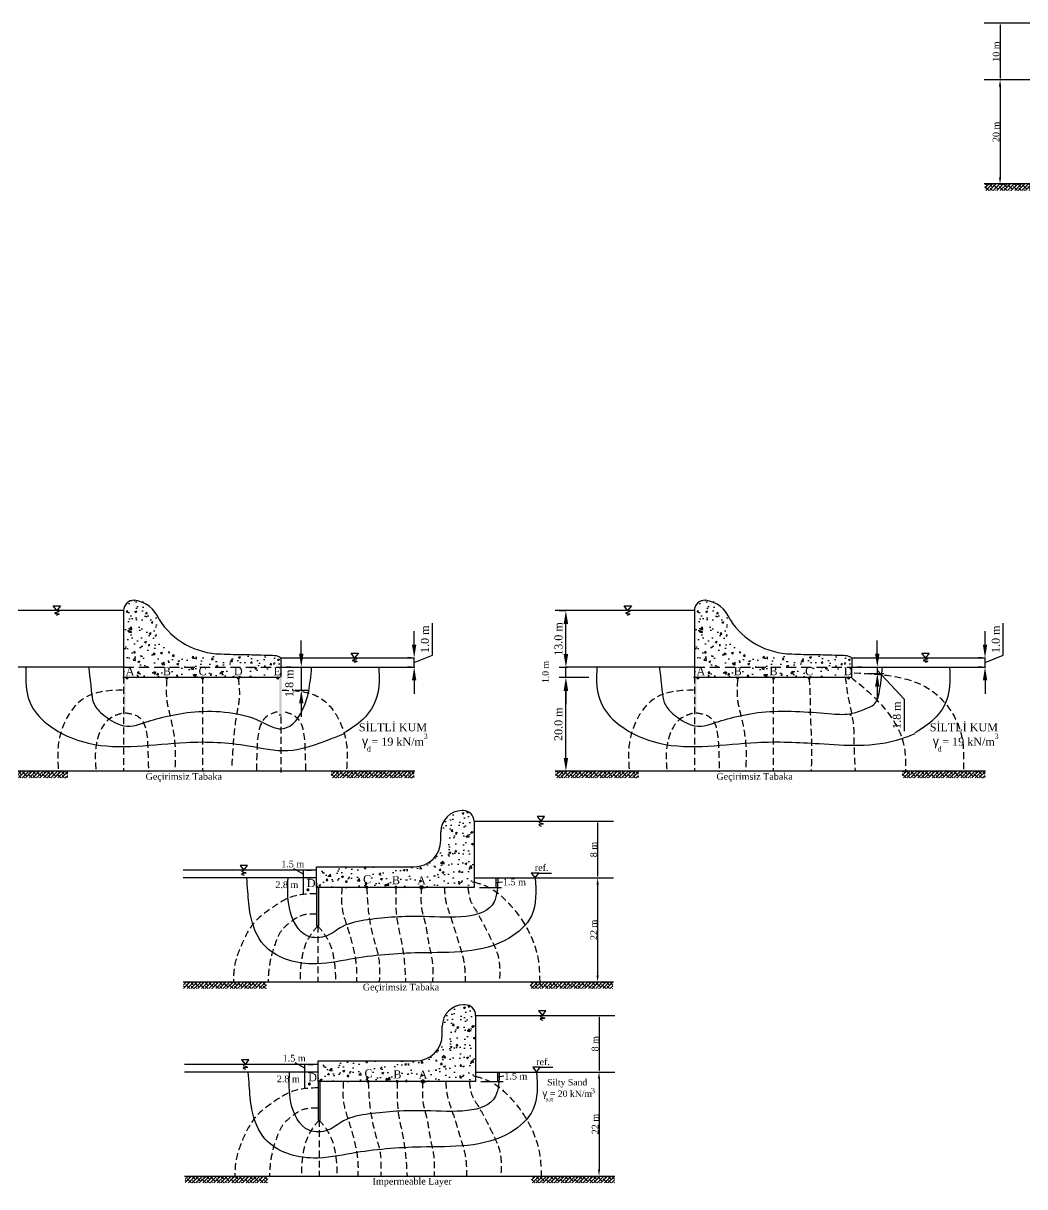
# Model space of a CAD drawing. Header units: millimetres. Extents: x 32 to 511, y 120 to 431.
# Drawn here: x 193.8 to 381.3, y 119.9 to 338 of the extents above; entities that cross this region are included whole.
import ezdxf

# ---------------------------------------------------------------- set-up
doc = ezdxf.new("R2010")
doc.units = ezdxf.units.MM
doc.linetypes.add('DASHED', pattern=[19.05, 12.7, -6.35])
doc.styles.add('TIMES', font='times.ttf')
doc.styles.add('tımes', font='times.ttf')
doc.dimstyles.new('ISO-25', dxfattribs={"dimtxt": 2.5, "dimasz": 2.5, "dimexe": 1.25, "dimexo": 0.625, "dimtad": 1, "dimtxsty": 'Standard', "dimcen": 2.5, "dimadec": 0, "dimazin": 0, "dimtfac": 1, "dimtmove": 0, "dimatfit": 3, "dimfxl": 1, "dimarcsym": 0})

# ---------------------------------------------------------------- blocks, each defined once
blk = doc.blocks.new('*D5')
at = {"color": 0, "lineweight": -2, "transparency": 16777216}
blk.add_line((376.72, 337.7), (376.72, 327.7), dxfattribs=at)
at = {"color": 0, "transparency": 16777216}
for points in [[(376.67, 337.7), (376.77, 337.7), (376.72, 338)], [(376.67, 327.7), (376.77, 327.7), (376.72, 327.4)]]:
    blk.add_solid(points, dxfattribs=at)
at = {"layer": 'Defpoints', "color": 0, "transparency": 16777216}
for p in [(376.72, 338), (376.72, 327.4), (376.72, 327.4)]:
    blk.add_point(p, dxfattribs=at)
at = {"color": 0, "transparency": 16777216, "insert": (375.98, 332.7), "char_height": 1.25, "attachment_point": 5, "rotation": 90, "style": 'TIMES'}
blk.add_mtext('{\\fTimes New Roman|b0|i0|c162|p18;10 m}', dxfattribs=at)
blk = doc.blocks.new('*D6')
at = {"color": 0, "lineweight": -2, "transparency": 16777216}
blk.add_line((376.72, 326.15), (376.72, 309.15), dxfattribs=at)
at = {"color": 0, "transparency": 16777216}
for points in [[(376.51, 326.15), (376.93, 326.15), (376.72, 327.4)], [(376.51, 309.15), (376.93, 309.15), (376.72, 307.9)]]:
    blk.add_solid(points, dxfattribs=at)
at = {"layer": 'Defpoints', "color": 0, "transparency": 16777216}
for p in [(376.72, 327.4), (376.72, 307.9), (376.72, 307.9)]:
    blk.add_point(p, dxfattribs=at)
at = {"color": 0, "transparency": 16777216, "insert": (375.98, 317.65), "char_height": 1.25, "attachment_point": 5, "rotation": 90, "style": 'TIMES'}
blk.add_mtext('{\\fTimes New Roman|b0|i0|c162|p18;20 m}', dxfattribs=at)
blk = doc.blocks.new('*D8')
at = {"color": 0, "lineweight": -2, "transparency": 16777216}
for p, q in [((245.83, 219.84), (245.83, 222.34)), ((242.2, 217.34), (247.08, 217.34)), ((245.83, 217.34), (245.83, 213.01)), ((244.68, 213.01), (247.08, 213.01)), ((245.83, 210.51), (245.83, 208.01))]:
    blk.add_line(p, q, dxfattribs=at)
at = {"color": 0, "transparency": 16777216}
for points in [[(245.42, 219.84), (246.25, 219.84), (245.83, 217.34)], [(245.42, 210.51), (246.25, 210.51), (245.83, 213.01)]]:
    blk.add_solid(points, dxfattribs=at)
at = {"layer": 'Defpoints', "color": 0, "transparency": 16777216}
for p in [(241.58, 217.34), (244.06, 213.01), (245.83, 213.01)]:
    blk.add_point(p, dxfattribs=at)
at = {"color": 0, "transparency": 16777216, "insert": (243.59, 214.3), "char_height": 1.5, "attachment_point": 5, "rotation": 90}
blk.add_mtext('{\\fTimes New Roman|b0|i0|c162|p18;1.8 m}', dxfattribs=at)
blk = doc.blocks.new('*D17')
at = {"color": 0, "lineweight": -2, "transparency": 16777216}
for p, q in [((270.39, 219.54), (270.39, 225.56)), ((266.98, 221.56), (266.98, 224.06)), ((266.35, 219.06), (265.73, 219.06)), ((266.98, 218.19), (270.39, 219.54)), ((266.98, 217.32), (266.98, 219.06)), ((266.98, 217.32), (266.98, 219.06)), ((266.46, 217.32), (265.73, 217.32)), ((266.98, 214.82), (266.98, 212.32))]:
    blk.add_line(p, q, dxfattribs=at)
at = {"color": 0, "transparency": 16777216}
for points in [[(266.56, 221.56), (267.39, 221.56), (266.98, 219.06)], [(266.56, 214.82), (267.39, 214.82), (266.98, 217.32)]]:
    blk.add_solid(points, dxfattribs=at)
at = {"layer": 'Defpoints', "color": 0, "transparency": 16777216}
for p in [(266.98, 219.06), (266.98, 219.06), (267.09, 217.32)]:
    blk.add_point(p, dxfattribs=at)
at = {"color": 0, "transparency": 16777216, "insert": (269, 222.55), "char_height": 1.5, "attachment_point": 5, "rotation": 90}
blk.add_mtext('{\\fTimes New Roman|b0|i0|c162|p18;1.0 m}', dxfattribs=at)
blk = doc.blocks.new('*D18')
at = {"color": 0, "lineweight": -2, "transparency": 16777216}
for p, q in [((353.73, 219.84), (353.73, 222.34)), ((349.13, 217.34), (354.98, 217.34)), ((351.75, 216.16), (354.98, 216.16)), ((353.73, 217.34), (353.73, 216.16)), ((353.73, 217.34), (353.73, 216.16)), ((353.73, 216.75), (358.78, 211.33)), ((353.73, 213.66), (353.73, 211.16)), ((358.78, 211.33), (358.78, 205.31))]:
    blk.add_line(p, q, dxfattribs=at)
at = {"color": 0, "transparency": 16777216}
for points in [[(353.31, 219.84), (354.14, 219.84), (353.73, 217.34)], [(353.31, 213.66), (354.14, 213.66), (353.73, 216.16)]]:
    blk.add_solid(points, dxfattribs=at)
at = {"layer": 'Defpoints', "color": 0, "transparency": 16777216}
for p in [(348.5, 217.34), (351.13, 216.16), (353.73, 216.16)]:
    blk.add_point(p, dxfattribs=at)
at = {"color": 0, "transparency": 16777216, "insert": (357.39, 208.32), "char_height": 1.5, "attachment_point": 5, "rotation": 90}
blk.add_mtext('{\\fTimes New Roman|b0|i0|c162|p18;1.8 m}', dxfattribs=at)
blk = doc.blocks.new('*D19')
at = {"color": 0, "lineweight": -2, "transparency": 16777216}
for p, q in [((295.85, 215.41), (294.15, 215.41)), ((295.4, 200.32), (295.4, 212.91)), ((295.74, 197.82), (294.15, 197.82))]:
    blk.add_line(p, q, dxfattribs=at)
at = {"color": 0, "transparency": 16777216}
for points in [[(294.98, 212.91), (295.82, 212.91), (295.4, 215.41)], [(294.98, 200.32), (295.82, 200.32), (295.4, 197.82)]]:
    blk.add_solid(points, dxfattribs=at)
at = {"layer": 'Defpoints', "color": 0, "transparency": 16777216}
for p in [(295.4, 215.41), (296.48, 215.41), (296.36, 197.82)]:
    blk.add_point(p, dxfattribs=at)
at = {"color": 0, "transparency": 16777216, "insert": (294.01, 206.62), "char_height": 1.5, "attachment_point": 5, "rotation": 90}
blk.add_mtext('{\\fTimes New Roman|b0|i0|c162|p18;20.0 m}', dxfattribs=at)
blk = doc.blocks.new('*D20')
at = {"color": 0, "lineweight": -2, "transparency": 16777216}
for p, q in [((295.4, 219.78), (295.4, 222.28)), ((295.71, 217.28), (294.15, 217.28)), ((295.4, 215.38), (295.4, 217.28)), ((299.7, 215.38), (294.15, 215.38)), ((295.4, 212.88), (295.4, 210.38))]:
    blk.add_line(p, q, dxfattribs=at)
at = {"color": 0, "transparency": 16777216}
for points in [[(294.99, 219.78), (295.82, 219.78), (295.4, 217.28)], [(294.99, 212.88), (295.82, 212.88), (295.4, 215.38)]]:
    blk.add_solid(points, dxfattribs=at)
at = {"layer": 'Defpoints', "color": 0, "transparency": 16777216}
for p in [(295.4, 217.28), (296.34, 217.28), (300.32, 215.38)]:
    blk.add_point(p, dxfattribs=at)
at = {"color": 0, "transparency": 16777216, "insert": (291.57, 216.41), "char_height": 1.2, "attachment_point": 5, "rotation": 90}
blk.add_mtext('{\\fTimes New Roman|b0|i0|c162|p18;1.0 m}', dxfattribs=at)
blk = doc.blocks.new('*D21')
at = {"color": 0, "lineweight": -2, "transparency": 16777216}
for p, q in [((295.34, 227.9), (294.15, 227.9)), ((295.4, 219.78), (295.4, 225.4)), ((295.71, 217.28), (294.15, 217.28))]:
    blk.add_line(p, q, dxfattribs=at)
at = {"color": 0, "transparency": 16777216}
for points in [[(294.98, 225.4), (295.82, 225.4), (295.4, 227.9)], [(294.98, 219.78), (295.82, 219.78), (295.4, 217.28)]]:
    blk.add_solid(points, dxfattribs=at)
at = {"layer": 'Defpoints', "color": 0, "transparency": 16777216}
for p in [(295.4, 227.9), (295.96, 227.9), (296.34, 217.28)]:
    blk.add_point(p, dxfattribs=at)
at = {"color": 0, "transparency": 16777216, "insert": (294.01, 222.59), "char_height": 1.5, "attachment_point": 5, "rotation": 90}
blk.add_mtext('{\\fTimes New Roman|b0|i0|c162|p18;13.0 m}', dxfattribs=at)
blk = doc.blocks.new('*D22')
at = {"color": 0, "lineweight": -2, "transparency": 16777216}
for p, q in [((377.32, 219.54), (377.32, 225.56)), ((373.9, 221.56), (373.9, 224.06)), ((373.28, 219.06), (372.65, 219.06)), ((373.9, 218.19), (377.32, 219.54)), ((373.9, 217.32), (373.9, 219.06)), ((373.9, 217.32), (373.9, 219.06)), ((373.39, 217.32), (372.65, 217.32)), ((373.9, 214.82), (373.9, 212.32))]:
    blk.add_line(p, q, dxfattribs=at)
at = {"color": 0, "transparency": 16777216}
for points in [[(373.49, 221.56), (374.32, 221.56), (373.9, 219.06)], [(373.49, 214.82), (374.32, 214.82), (373.9, 217.32)]]:
    blk.add_solid(points, dxfattribs=at)
at = {"layer": 'Defpoints', "color": 0, "transparency": 16777216}
for p in [(373.9, 219.06), (373.9, 219.06), (374.01, 217.32)]:
    blk.add_point(p, dxfattribs=at)
at = {"color": 0, "transparency": 16777216, "insert": (375.93, 222.55), "char_height": 1.5, "attachment_point": 5, "rotation": 90}
blk.add_mtext('{\\fTimes New Roman|b0|i0|c162|p18;1.0 m}', dxfattribs=at)
blk = doc.blocks.new('*D23')
at = {"color": 0, "lineweight": -2, "transparency": 16777216}
blk.add_line((301.34, 188.13), (301.34, 178.13), dxfattribs=at)
at = {"color": 0, "transparency": 16777216}
for points in [[(301.29, 188.13), (301.39, 188.13), (301.34, 188.43)], [(301.29, 178.13), (301.39, 178.13), (301.34, 177.83)]]:
    blk.add_solid(points, dxfattribs=at)
at = {"layer": 'Defpoints', "color": 0, "transparency": 16777216}
for p in [(301.34, 188.43), (301.34, 177.83), (301.34, 177.83)]:
    blk.add_point(p, dxfattribs=at)
at = {"color": 0, "transparency": 16777216, "insert": (300.6, 183.13), "char_height": 1.25, "attachment_point": 5, "rotation": 90, "style": 'TIMES'}
blk.add_mtext('8 m', dxfattribs=at)
blk = doc.blocks.new('*D24')
at = {"color": 0, "lineweight": -2, "transparency": 16777216}
blk.add_line((301.34, 176.58), (301.34, 159.58), dxfattribs=at)
at = {"color": 0, "transparency": 16777216}
for points in [[(301.13, 176.58), (301.55, 176.58), (301.34, 177.83)], [(301.13, 159.58), (301.55, 159.58), (301.34, 158.33)]]:
    blk.add_solid(points, dxfattribs=at)
at = {"layer": 'Defpoints', "color": 0, "transparency": 16777216}
for p in [(301.34, 177.83), (301.34, 158.33), (301.34, 158.33)]:
    blk.add_point(p, dxfattribs=at)
at = {"color": 0, "transparency": 16777216, "insert": (300.61, 168.08), "char_height": 1.25, "attachment_point": 5, "rotation": 90, "style": 'TIMES'}
blk.add_mtext('22 m', dxfattribs=at)
blk = doc.blocks.new('*D26')
at = {"color": 0, "lineweight": -2, "transparency": 16777216}
blk.add_line((301.61, 151.73), (301.61, 141.73), dxfattribs=at)
at = {"color": 0, "transparency": 16777216}
for points in [[(301.56, 151.73), (301.66, 151.73), (301.61, 152.03)], [(301.56, 141.73), (301.66, 141.73), (301.61, 141.43)]]:
    blk.add_solid(points, dxfattribs=at)
at = {"layer": 'Defpoints', "color": 0, "transparency": 16777216}
for p in [(301.61, 152.03), (301.61, 141.43), (301.61, 141.43)]:
    blk.add_point(p, dxfattribs=at)
at = {"color": 0, "transparency": 16777216, "insert": (300.87, 146.73), "char_height": 1.25, "attachment_point": 5, "rotation": 90, "style": 'TIMES'}
blk.add_mtext('8 m', dxfattribs=at)
blk = doc.blocks.new('*D27')
at = {"color": 0, "lineweight": -2, "transparency": 16777216}
blk.add_line((301.61, 140.18), (301.61, 123.18), dxfattribs=at)
at = {"color": 0, "transparency": 16777216}
for points in [[(301.4, 140.18), (301.81, 140.18), (301.61, 141.43)], [(301.4, 123.18), (301.81, 123.18), (301.61, 121.93)]]:
    blk.add_solid(points, dxfattribs=at)
at = {"layer": 'Defpoints', "color": 0, "transparency": 16777216}
for p in [(301.61, 141.43), (301.61, 121.93), (301.61, 121.93)]:
    blk.add_point(p, dxfattribs=at)
at = {"color": 0, "transparency": 16777216, "insert": (300.88, 131.68), "char_height": 1.25, "attachment_point": 5, "rotation": 90, "style": 'TIMES'}
blk.add_mtext('22 m', dxfattribs=at)

msp = doc.modelspace()

# ---------------------------------------------------------------- hatches: boundary and pattern name
h = msp.add_hatch()
h.set_pattern_fill('ANSI38', color=256, scale=0.15, style=0)
h.set_pattern_definition([(45, (-118.34515, -329.23277), (-0.3367596, 0.3367596), []), (135, (-118.34515, -329.23277), (-1.0102788, 0.3367596), [1.190625, -0.714375])])
h.paths.add_polyline_path([(389.364, 307.899), (373.839, 307.899), (373.839, 306.641), (389.364, 306.641)])
h = msp.add_hatch()
h.set_pattern_fill('AR-CONC', color=256, scale=0.02, style=0)
h.set_pattern_definition([(50, (43.3983, 39.4956), (3.643693, -0.318782), [0.381, -4.191]), (355, (43.3983, 39.4956), (-0.704857, 3.821133), [0.3048, -3.3528]), (100.451, (43.702, 39.469), (2.93885, 3.502334), [0.3238, -3.5618]), (46.1842, (43.3983, 40.5116), (5.42158, -0.84085), [0.5715, -6.2865]), (96.6356, (43.85, 40.4415), (4.74808, 4.94851), [0.4857, -5.3427]), (351.184, (43.3983, 40.5116), (4.74809, 4.9485), [0.4572, -5.0292]), (21, (43.9063, 40.2576), (3.032298, -2.04531), [0.381, -4.191]), (326, (43.9063, 40.2576), (1.23604, 3.68376), [0.3048, -3.3528]), (71.4514, (44.159, 40.087), (4.26833, 1.638457), [0.3238, -3.5618]), (37.5, (43.3983, 39.4956), (0.061772, 1.691101), [0, -3.31216, 0, -3.4036, 0, -3.3655]), (7.5, (43.3983, 39.4956), (1.336393, 2.003611), [0, -1.94056, 0, -3.23596, 0, -1.2827]), (327.5, (42.2655, 39.4956), (2.711812, -0.114575), [0, -1.27, 0, -3.9624, 0, -5.2578]), (317.5, (41.7575, 39.4956), (2.962584, 0.50853), [0, -1.651, 0, -2.63144, 0, -3.7338])])
h.paths.add_polyline_path([(242.061, 219.393), (223.804, 219.393, -0.4142136), (218.804, 224.393), (218.804, 225.925, 0.4142136), (214.804, 229.925), (214.561, 229.925, 0.4142136), (212.561, 227.925), (212.561, 215.525), (242.061, 215.525)])
h = msp.add_hatch()
h.set_pattern_fill('AR-CONC', color=256, scale=0.02, style=0)
h.set_pattern_definition([(50, (150.3242, 39.4956), (3.643693, -0.318782), [0.381, -4.191]), (355, (150.3242, 39.4956), (-0.704857, 3.821133), [0.3048, -3.3528]), (100.451, (150.628, 39.469), (2.93885, 3.502334), [0.3238, -3.5618]), (46.1842, (150.324, 40.5116), (5.42158, -0.84085), [0.5715, -6.2865]), (96.6356, (150.776, 40.4415), (4.74808, 4.94851), [0.4857, -5.3427]), (351.184, (150.324, 40.5116), (4.74809, 4.9485), [0.4572, -5.0292]), (21, (150.8322, 40.2576), (3.032298, -2.04531), [0.381, -4.191]), (326, (150.8322, 40.2576), (1.23604, 3.68376), [0.3048, -3.3528]), (71.4514, (151.085, 40.087), (4.26833, 1.638457), [0.3238, -3.5618]), (37.5, (150.3242, 39.4956), (0.061772, 1.691101), [0, -3.31216, 0, -3.4036, 0, -3.3655]), (7.5, (150.3242, 39.4956), (1.336393, 2.003611), [0, -1.94056, 0, -3.23596, 0, -1.2827]), (327.5, (149.1914, 39.4956), (2.711812, -0.114575), [0, -1.27, 0, -3.9624, 0, -5.2578]), (317.5, (148.6834, 39.4956), (2.962584, 0.50853), [0, -1.651, 0, -2.63144, 0, -3.7338])])
h.paths.add_polyline_path([(348.987, 219.393), (330.73, 219.393, -0.4142136), (325.73, 224.393), (325.73, 225.925, 0.4142136), (321.73, 229.925), (321.487, 229.925, 0.4142136), (319.487, 227.925), (319.487, 215.525), (348.987, 215.525)])
for points in [[(212.881, 215.525), (212.481, 215.525), (212.481, 208.325), (212.881, 208.325)], [(242.149, 215.525), (241.749, 215.525), (241.749, 208.325), (242.149, 208.325)], [(319.807, 215.525), (319.407, 215.525), (319.407, 208.325), (319.807, 208.325)], [(249.113, 176.03), (248.713, 176.03), (248.713, 168.83), (249.113, 168.83)], [(249.38, 139.633), (248.98, 139.633), (248.98, 132.433), (249.38, 132.433)]]:
    msp.add_hatch(color=256).paths.add_polyline_path(points)
at = {"linetype": 'DASHED'}
for points in [[(212.897, 215.306, 1), (213.497, 215.306, 1)], [(220.357, 215.285, 1), (220.957, 215.285, 1)], [(227.057, 215.285, 1), (227.657, 215.285, 1)], [(233.737, 215.285, 1), (234.337, 215.285, 1)], [(241.127, 215.285, 1), (241.727, 215.285, 1)], [(319.823, 215.306, 1), (320.423, 215.306, 1)], [(327.283, 215.285, 1), (327.883, 215.285, 1)], [(333.983, 215.285, 1), (334.583, 215.285, 1)], [(340.662, 215.285, 1), (341.262, 215.285, 1)], [(348.052, 215.285, 1), (348.652, 215.285, 1)], [(246.784, 175.586, 1), (247.384, 175.586, 1)], [(257.786, 176.065, 1), (258.386, 176.065, 1)], [(263.235, 176.065, 1), (263.835, 176.065, 1)], [(268.647, 176.056, 1), (268.047, 176.056, 1)], [(258.053, 139.669, 1), (258.653, 139.669, 1)], [(263.501, 139.669, 1), (264.101, 139.669, 1)], [(268.914, 139.66, 1), (268.314, 139.66, 1)], [(247.051, 139.19, 1), (247.651, 139.19, 1)]]:
    msp.add_hatch(color=256, dxfattribs=at).paths.add_polyline_path(points)
h = msp.add_hatch()
h.set_pattern_fill('ANSI38', color=256, scale=0.15, style=0)
h.set_pattern_definition([(45, (-305.6296, -439.31116), (-0.3367596, 0.3367596), []), (135, (-305.6296, -439.31116), (-1.0102788, 0.3367596), [1.190625, -0.714375])])
h.paths.add_polyline_path([(202.08, 197.821), (186.554, 197.821), (186.554, 196.563), (202.08, 196.563)])
h = msp.add_hatch()
h.set_pattern_fill('ANSI38', color=256, scale=0.15, style=0)
h.set_pattern_definition([(45, (-240.73367, -439.31116), (-0.3367596, 0.3367596), []), (135, (-240.73367, -439.31116), (-1.0102788, 0.3367596), [1.190625, -0.714375])])
h.paths.add_polyline_path([(266.976, 197.821), (251.45, 197.821), (251.45, 196.563), (266.976, 196.563)])
h = msp.add_hatch()
h.set_pattern_fill('ANSI38', color=256, scale=0.15, style=0)
h.set_pattern_definition([(45, (-198.70375, -439.31116), (-0.3367596, 0.3367596), []), (135, (-198.70375, -439.31116), (-1.0102788, 0.3367596), [1.190625, -0.714375])])
h.paths.add_polyline_path([(309.006, 197.821), (293.48, 197.821), (293.48, 196.563), (309.006, 196.563)])
h = msp.add_hatch()
h.set_pattern_fill('ANSI38', color=256, scale=0.15, style=0)
h.set_pattern_definition([(45, (-133.8078, -439.31116), (-0.3367596, 0.3367596), []), (135, (-133.8078, -439.31116), (-1.0102788, 0.3367596), [1.190625, -0.714375])])
h.paths.add_polyline_path([(373.902, 197.821), (358.376, 197.821), (358.376, 196.563), (373.902, 196.563)])
h = msp.add_hatch()
h.set_pattern_fill('AR-CONC', color=256, scale=0.02, style=0)
h.set_pattern_definition([(50, (0, 0), (3.643693, -0.318782), [0.381, -4.191]), (355, (0, 0), (-0.704857, 3.821133), [0.3048, -3.3528]), (100.451, (0.3036, -0.0266), (2.93885, 3.502334), [0.3238, -3.5618]), (46.1842, (0, 1.016), (5.42158, -0.840847), [0.5715, -6.2865]), (96.6356, (0.452, 0.946), (4.748085, 4.94851), [0.4857, -5.3427]), (351.184, (0, 1.016), (4.74809, 4.9485), [0.4572, -5.0292]), (21, (0.508, 0.762), (3.032298, -2.04531), [0.381, -4.191]), (326, (0.508, 0.762), (1.23604, 3.68376), [0.3048, -3.3528]), (71.4514, (0.7607, 0.5916), (4.26833, 1.638457), [0.3238, -3.5618]), (37.5, (0, 0), (0.061772, 1.691101), [0, -3.31216, 0, -3.4036, 0, -3.3655]), (7.5, (0, 0), (1.336393, 2.0036115), [0, -1.94056, 0, -3.23596, 0, -1.2827]), (327.5, (-1.1328, 0), (2.711812, -0.114575), [0, -1.27, 0, -3.9624, 0, -5.2578]), (317.5, (-1.6408, 0), (2.962584, 0.50853), [0, -1.651, 0, -2.63144, 0, -3.7338])])
h.paths.add_polyline_path([(266.971, 179.897), (248.713, 179.897), (248.713, 176.03), (278.213, 176.03), (278.213, 188.43, 0.4142136), (276.213, 190.43), (275.971, 190.43, 0.4142136), (271.971, 186.43), (271.971, 184.897, -0.4142136)])
h = msp.add_hatch(dxfattribs=at)
h.set_pattern_fill('ANGLE', color=256)
h.set_pattern_definition([(0, (0, 0), (0, 6.985), [5.08, -1.905]), (90, (0, 0), (-6.985, 4e-16), [5.08, -1.905])])
h.paths.add_polyline_path([(290.299, 178.72), (288.921, 178.72), (289.648, 177.825)])
h = msp.add_hatch()
h.set_pattern_fill('ANSI38', color=256, scale=0.15, style=0)
h.set_pattern_definition([(45, (-284.132, -478.80676), (-0.3367596, 0.3367596), []), (135, (-284.132, -478.80676), (-1.0102788, 0.3367596), [1.190625, -0.714375])])
h.paths.add_polyline_path([(223.799, 158.325), (239.324, 158.325), (239.324, 157.067), (223.799, 157.067)])
h = msp.add_hatch()
h.set_pattern_fill('ANSI38', color=256, scale=0.15, style=0)
h.set_pattern_definition([(45, (-349.02795, -478.80676), (-0.3367596, 0.3367596), []), (135, (-349.02795, -478.80676), (-1.01027881, 0.3367596), [1.190625, -0.714375])])
h.paths.add_polyline_path([(288.695, 158.325), (304.22, 158.325), (304.22, 157.067), (288.695, 157.067)])
h = msp.add_hatch()
h.set_pattern_fill('AR-CONC', color=256, scale=0.02, style=0)
h.set_pattern_definition([(50, (0.2668, -36.3963), (3.643693, -0.318782), [0.381, -4.191]), (355, (0.267, -36.3963), (-0.704857, 3.821133), [0.3048, -3.3528]), (100.451, (0.5705, -36.423), (2.93885, 3.502334), [0.3238, -3.5618]), (46.1842, (0.267, -35.3803), (5.42158, -0.840847), [0.5715, -6.2865]), (96.6356, (0.7186, -35.4504), (4.748085, 4.94851), [0.4857, -5.3427]), (351.184, (0.267, -35.3803), (4.74809, 4.9485), [0.4572, -5.0292]), (21, (0.7748, -35.6343), (3.032298, -2.04531), [0.381, -4.191]), (326, (0.775, -35.6343), (1.23604, 3.68376), [0.3048, -3.3528]), (71.4514, (1.0275, -35.8047), (4.26833, 1.638457), [0.3238, -3.5618]), (37.5, (0.2668, -36.3963), (0.061772, 1.691101), [0, -3.31216, 0, -3.4036, 0, -3.3655]), (7.5, (0.2668, -36.3963), (1.336393, 2.0036115), [0, -1.94056, 0, -3.23596, 0, -1.2827]), (327.5, (-0.866, -36.3963), (2.711812, -0.114575), [0, -1.27, 0, -3.9624, 0, -5.2578]), (317.5, (-1.374, -36.3963), (2.962584, 0.50853), [0, -1.651, 0, -2.63144, 0, -3.7338])])
h.paths.add_polyline_path([(267.238, 143.501), (248.98, 143.501), (248.98, 139.633), (278.48, 139.633), (278.48, 152.033, 0.4142136), (276.48, 154.033), (276.238, 154.033, 0.4142136), (272.238, 150.033), (272.238, 148.501, -0.4142136)])
h = msp.add_hatch(dxfattribs=at)
h.set_pattern_fill('ANGLE', color=256)
h.set_pattern_definition([(0, (0.267, -36.396), (0, 6.985), [5.08, -1.905]), (90, (0.267, -36.396), (-6.985, 4e-16), [5.08, -1.905])])
h.paths.add_polyline_path([(290.566, 142.324), (289.187, 142.324), (289.915, 141.429)])
h = msp.add_hatch()
h.set_pattern_fill('ANSI38', color=256, scale=0.15, style=0)
h.set_pattern_definition([(45, (-283.86517, -515.20305), (-0.3367596, 0.3367596), []), (135, (-283.86517, -515.20305), (-1.0102788, 0.3367596), [1.190625, -0.714375])])
h.paths.add_polyline_path([(224.066, 121.929), (239.591, 121.929), (239.591, 120.671), (224.066, 120.671)])
h = msp.add_hatch()
h.set_pattern_fill('ANSI38', color=256, scale=0.15, style=0)
h.set_pattern_definition([(45, (-348.7611, -515.20305), (-0.3367596, 0.3367596), []), (135, (-348.7611, -515.20305), (-1.01027881, 0.3367596), [1.190625, -0.714375])])
h.paths.add_polyline_path([(288.962, 121.929), (304.487, 121.929), (304.487, 120.671), (288.962, 120.671)])

# ---------------------------------------------------------------- linework, layer by layer
for p, q in [((399.846, 338.004), (373.771, 338.004)), ((399.846, 327.399), (373.771, 327.399)), ((454.371, 307.899), (373.771, 307.899)), ((214.561, 229.84), (214.638, 229.84)), ((321.487, 229.84), (321.564, 229.84)), ((212.561, 227.925), (186.487, 227.925)), ((199.377, 228.82), (200.755, 228.82)), ((200.028, 227.925), (199.377, 228.82)), ((200.755, 228.82), (200.028, 227.925)), ((212.561, 227.925), (212.561, 215.525)), ((212.561, 227.925), (212.561, 227.925)), ((319.487, 227.925), (293.413, 227.925)), ((306.303, 228.82), (307.681, 228.82)), ((306.954, 227.925), (306.303, 228.82)), ((307.681, 228.82), (306.954, 227.925)), ((319.487, 227.925), (319.487, 215.525)), ((319.487, 227.925), (319.487, 227.925)), ((242.061, 215.525), (242.079, 219.06)), ((255.81, 219.072), (255.159, 219.966)), ((255.159, 219.966), (256.537, 219.966)), ((256.537, 219.966), (255.81, 219.072)), ((348.987, 215.525), (349.005, 219.06)), ((362.736, 219.072), (362.085, 219.966)), ((362.085, 219.966), (363.463, 219.966)), ((363.463, 219.966), (362.736, 219.072)), ((212.561, 217.321), (188.478, 217.321)), ((211.561, 217.321), (207.411, 217.321)), ((242.061, 217.321), (267.086, 217.321)), ((243.9, 217.321), (243.049, 217.321)), ((319.487, 217.321), (295.403, 217.321)), ((318.487, 217.321), (314.337, 217.321)), ((348.987, 217.321), (374.012, 217.321)), ((350.826, 217.321), (349.975, 217.321)), ((212.378, 215.446), (241.878, 215.446)), ((319.304, 215.446), (348.804, 215.446)), ((242.061, 208.325), (241.661, 208.325)), ((348.987, 208.325), (348.587, 208.325)), ((267.086, 197.821), (186.487, 197.821)), ((374.012, 197.821), (293.413, 197.821)), ((276.213, 190.43), (275.971, 190.43)), ((278.213, 188.43), (278.213, 176.03)), ((278.213, 188.43), (278.213, 188.43)), ((278.213, 188.43), (304.288, 188.43)), ((291.398, 189.324), (290.019, 189.324)), ((290.019, 189.324), (290.747, 188.43)), ((290.747, 188.43), (291.398, 189.324)), ((271.971, 184.897), (271.971, 186.43)), ((248.713, 179.239), (223.688, 179.239)), ((234.372, 180.134), (235.099, 179.239)), ((235.75, 180.134), (234.372, 180.134)), ((235.099, 179.239), (235.75, 180.134)), ((246.225, 177.825), (246.225, 179.239)), ((246.875, 179.239), (247.725, 179.239)), ((248.713, 176.03), (248.713, 179.897)), ((248.713, 179.897), (266.971, 179.897)), ((248.713, 177.825), (223.688, 177.825)), ((246.225, 174.761), (246.225, 177.825)), ((246.875, 177.825), (247.725, 177.825)), ((278.213, 177.825), (304.288, 177.825)), ((279.213, 177.825), (283.363, 177.825)), ((282.363, 176.03), (282.363, 177.825)), ((290.299, 178.72), (288.921, 178.72)), ((288.921, 178.72), (289.648, 177.825)), ((289.648, 177.825), (290.299, 178.72)), ((278.213, 176.03), (248.713, 176.03)), ((248.713, 176.03), (248.713, 168.83)), ((249.113, 168.83), (249.113, 176.03)), ((279.213, 176.03), (283.363, 176.03)), ((248.713, 168.83), (249.113, 168.83)), ((223.688, 158.325), (304.288, 158.325)), ((276.48, 154.033), (276.238, 154.033)), ((291.665, 152.928), (290.286, 152.928)), ((290.286, 152.928), (291.014, 152.033)), ((291.014, 152.033), (291.665, 152.928)), ((278.48, 152.033), (278.48, 139.633)), ((278.48, 152.033), (278.48, 152.033)), ((278.48, 152.033), (304.555, 152.033)), ((272.238, 148.501), (272.238, 150.033)), ((248.98, 142.843), (223.955, 142.843)), ((234.639, 143.737), (235.366, 142.843)), ((236.017, 143.737), (234.639, 143.737)), ((235.366, 142.843), (236.017, 143.737)), ((246.492, 141.429), (246.492, 142.843)), ((247.142, 142.843), (247.992, 142.843)), ((248.98, 139.633), (248.98, 143.501)), ((248.98, 143.501), (267.238, 143.501)), ((290.566, 142.324), (289.187, 142.324)), ((289.187, 142.324), (289.915, 141.429)), ((289.915, 141.429), (290.566, 142.324)), ((248.98, 141.429), (223.955, 141.429)), ((246.492, 138.364), (246.492, 141.429)), ((247.142, 141.429), (247.992, 141.429)), ((278.48, 139.633), (248.98, 139.633)), ((248.98, 139.633), (248.98, 132.433)), ((249.38, 132.433), (249.38, 139.633)), ((278.48, 141.429), (304.555, 141.429)), ((279.48, 141.429), (283.63, 141.429)), ((279.48, 139.633), (283.63, 139.633)), ((282.63, 139.633), (282.63, 141.429)), ((248.98, 132.433), (249.38, 132.433)), ((223.955, 121.929), (304.555, 121.929))]:
    msp.add_line(p, q)
at = {"linetype": 'Continuous'}
for p, q in [((242.079, 219.06), (266.976, 219.06)), ((349.005, 219.06), (373.902, 219.06))]:
    msp.add_line(p, q, dxfattribs=at)
at = {"linetype": 'DASHED', "ltscale": 0.15}
for p, q in [((212.561, 217.321), (242.061, 217.321)), ((319.487, 217.321), (348.987, 217.321))]:
    msp.add_line(p, q, dxfattribs=at)
at = {"linetype": 'DASHED', "ltscale": 0.1}
for p, q in [((212.561, 215.525), (212.561, 197.821)), ((227.311, 215.525), (227.311, 197.821)), ((319.487, 215.525), (319.487, 197.821)), ((334.237, 215.525), (334.237, 197.821)), ((242.021, 208.053), (242.021, 197.549)), ((248.913, 168.83), (248.913, 158.325)), ((249.18, 132.433), (249.18, 121.929))]:
    msp.add_line(p, q, dxfattribs=at)
at = {"linetype": 'DASHED'}
for p, q in [((246.225, 178.532), (244.434, 179.535)), ((282.363, 176.927), (283.53, 177.104)), ((290.299, 178.72), (292.67, 178.72)), ((246.492, 142.136), (244.701, 143.139)), ((290.566, 142.324), (292.937, 142.324)), ((282.63, 140.531), (283.797, 140.708))]:
    msp.add_line(p, q, dxfattribs=at)
for centre in [(268.347, 176.056), (268.614, 139.66)]:
    msp.add_circle(centre, 0.3, dxfattribs=at)
for centre, radius, start, end in [((214.435, 227.978), 1.874, 86.12997, 181.60201), ((213.989, 224.32), 5.562, 20.05666, 83.47486), ((321.36, 227.978), 1.874, 86.12997, 181.60201), ((320.915, 224.32), 5.562, 20.05666, 83.47486), ((230.996, 233.802), 14.007, 212.73255, 268.88512), ((337.922, 233.802), 14.007, 212.73255, 268.88512), ((275.971, 186.43), 4, 90, 180), ((276.213, 188.43), 2, 0, 90), ((266.971, 184.897), 5, 270, 0), ((276.238, 150.033), 4, 90, 180), ((276.48, 152.033), 2, 0, 90), ((267.238, 148.501), 5, 270, 0)]:
    msp.add_arc(centre, radius, start, end)
for points in [[(200.028, 227.925), (200.475, 227.785), (199.608, 227.422), (200.475, 227.282), (199.972, 227.031)], [(306.954, 227.925), (307.401, 227.785), (306.534, 227.422), (307.401, 227.282), (306.898, 227.031)], [(255.81, 219.072), (256.258, 218.932), (255.39, 218.568), (256.258, 218.429), (255.754, 218.177)], [(362.736, 219.072), (363.183, 218.932), (362.316, 218.568), (363.183, 218.429), (362.68, 218.177)], [(194.268, 217.226), (194.616, 211.839), (197.225, 207.552), (200.761, 205.003)], [(301.194, 217.226), (301.542, 211.839), (304.151, 207.552), (307.687, 205.003)], [(290.747, 188.43), (290.299, 188.29), (291.166, 187.926), (290.299, 187.787), (290.803, 187.535)], [(235.099, 179.239), (234.652, 179.099), (235.519, 178.736), (234.652, 178.596), (235.155, 178.345)], [(289.648, 177.825), (288.955, 170.733), (284.768, 166.523), (268.023, 163.765), (255.044, 162.583), (247.829, 161.696), (238.825, 165.243), (236.314, 170.817), (235.822, 175.29), (235.624, 177.825)], [(282.659, 177.825), (281.94, 173.314), (268.886, 170.562), (258.259, 169.963), (253.505, 168.675), (250.62, 166.971), (247.04, 166.914), (243.621, 172.145), (243.364, 177.825)], [(291.014, 152.033), (290.566, 151.894), (291.433, 151.53), (290.566, 151.39), (291.069, 151.139)], [(235.366, 142.843), (234.919, 142.703), (235.786, 142.34), (234.919, 142.2), (235.422, 141.948)], [(289.915, 141.429), (289.222, 134.336), (285.034, 130.127), (268.29, 127.369), (255.311, 126.187), (248.096, 125.3), (239.092, 128.846), (236.581, 134.42), (236.088, 138.894), (235.891, 141.429)], [(282.926, 141.429), (282.207, 136.918), (269.153, 134.165), (258.526, 133.567), (253.771, 132.279), (250.887, 130.575), (247.307, 130.517), (243.888, 135.749), (243.631, 141.429)]]:
    msp.add_spline(points, degree=3)
at = {"start_tangent": (-0.9982231, 0.0595868)}
for points in [[(230.255, 219.814), (234.76, 219.677), (237.678, 219.637), (240.116, 219.557), (241.435, 219.398), (242.084, 219.061)], [(337.181, 219.814), (341.686, 219.677), (344.604, 219.637), (347.042, 219.557), (348.361, 219.398), (349.009, 219.061)]]:
    msp.add_spline(points, degree=3, dxfattribs=at)
at = {"linetype": 'Continuous'}
for points in [[(205.994, 217.324), (205.994, 217.324), (206.615, 212.355), (206.534, 210.44), (208.948, 208.095), (212.895, 205.682), (216.116, 206.938), (225.744, 209.686), (236.381, 208.698), (241.668, 205.141), (244.806, 206.773), (246.544, 210.251), (247.266, 212.516), (247.645, 215.613), (247.77, 217.313)], [(312.92, 217.324), (312.92, 217.324), (313.541, 212.355), (313.46, 210.44), (315.874, 208.095), (319.821, 205.682), (323.042, 206.938), (332.67, 209.686), (343.306, 208.698), (348.587, 208.325), (351.732, 209.615), (353.47, 210.251), (354.191, 212.516), (354.571, 215.613), (354.695, 217.313)]]:
    msp.add_open_spline(points, degree=3, knots=[0, 0, 0, 0, 2.1792852, 8.0469722, 11.3393853, 13.1502344, 20.0329078, 29.6363034, 40.0198812, 43.9161374, 46.5015792, 49.4059414, 53.6505395, 58.0406845, 58.0406845, 58.0406845, 58.0406845], dxfattribs=at)
for points in [[(260.354, 217.226), (260.006, 211.839), (257.398, 207.552), (253.861, 205.003)], [(367.28, 217.226), (366.932, 211.839), (364.323, 207.552), (360.787, 205.003)]]:
    msp.add_spline(points, degree=3, dxfattribs=at)
at = {"linetype": 'DASHED', "ltscale": 0.1}
for points in [[(349.387, 216.257), (364.322, 212.607), (369.408, 204.827), (369.843, 197.669)], [(220.616, 214.954), (220.616, 211.277), (221.25, 208.221), (222.142, 203.083), (222.142, 197.821)], [(234.026, 215.292), (234.212, 211.619), (233.732, 208.536), (233.101, 203.36), (232.783, 198.406)], [(327.542, 214.954), (327.542, 211.277), (328.176, 208.221), (329.068, 203.083), (329.068, 197.821)], [(340.952, 215.292), (341.138, 211.619), (341.179, 208.536), (341.394, 203.146), (341.334, 197.821)], [(347.734, 215.446), (348.253, 211.641), (349.182, 206.986), (349.362, 202.495), (349.572, 197.821)], [(348.804, 215.446), (354.43, 210.329), (358.644, 202.915), (359.024, 197.821)], [(212.368, 213.01), (205.847, 211.896), (200.428, 203.506), (200.327, 197.844)], [(242.254, 213.01), (248.775, 211.896), (254.194, 203.506), (254.296, 197.844)], [(319.294, 213.01), (312.773, 211.896), (307.354, 203.506), (307.252, 197.844)], [(212.187, 208.635), (210.519, 208.039), (207.41, 202.697), (207.41, 197.541)], [(212.87, 208.779), (215.332, 208.039), (217.05, 202.654), (217.203, 197.721)], [(241.303, 208.959), (239.291, 208.039), (237.572, 202.654), (237.419, 197.721)], [(242.789, 208.955), (244.797, 208.026), (246.491, 202.634), (246.621, 197.7)], [(319.113, 208.635), (317.445, 208.039), (314.336, 202.697), (314.336, 197.541)], [(319.796, 208.779), (322.258, 208.039), (323.976, 202.654), (324.129, 197.721)], [(278.213, 177.047), (280.834, 176.109), (284.749, 172.979), (288.455, 167.711), (290.252, 162.191), (290.49, 158.325)], [(248.713, 174.864), (243.929, 174.219), (240.257, 172.136), (236.882, 169.259), (234.649, 165.29), (233.309, 161.173), (233.11, 158.325)], [(253.452, 176.03), (253.452, 172.333), (254.512, 168.391), (255.733, 163.86), (256.163, 160.859), (256.163, 158.325)], [(258.099, 176.03), (258.515, 170.627), (259.497, 166.033), (260.357, 162.522), (260.429, 158.325)], [(263.548, 176.03), (263.695, 170.509), (264.731, 165.096), (265.376, 158.325)], [(272.625, 176.03), (272.932, 173.326), (273.649, 170.973), (274.673, 167.801), (275.389, 165.397), (276.106, 162.992), (276.515, 159.514), (276.515, 158.325)], [(277.031, 176.03), (277.174, 175.01), (277.511, 173.576), (278.482, 171.805), (280.541, 168.033), (281.638, 165.841), (282.577, 163.572), (283.008, 160.48), (282.93, 158.325)], [(248.713, 171.044), (245.959, 170.796), (243.532, 169.308), (242.142, 167.969), (241.15, 166.035), (240.108, 162.697), (239.661, 159.615), (239.611, 158.325)], [(248.913, 168.83), (247.686, 167.287), (246.467, 164.958), (245.828, 162.128), (245.621, 159.906), (245.621, 158.325)], [(248.913, 168.83), (250.141, 167.287), (251.36, 164.958), (251.999, 162.128), (252.206, 159.906), (252.206, 158.325)], [(253.719, 139.633), (253.719, 135.937), (254.779, 131.995), (256, 127.464), (256.43, 124.463), (256.43, 121.929)], [(258.366, 139.634), (258.782, 134.231), (259.764, 129.637), (260.624, 126.125), (260.696, 121.929)], [(263.815, 139.633), (263.962, 134.113), (264.998, 128.7), (265.643, 121.929)], [(272.892, 139.633), (273.199, 136.93), (273.916, 134.576), (274.939, 131.405), (275.656, 129), (276.372, 126.596), (276.782, 123.117), (276.782, 121.929)], [(277.298, 139.633), (277.441, 138.613), (277.778, 137.18), (278.748, 135.409), (280.808, 131.637), (281.905, 129.445), (282.844, 127.175), (283.275, 124.083), (283.197, 121.929)], [(278.48, 140.651), (281.101, 139.712), (285.016, 136.583), (288.722, 131.315), (290.519, 125.794), (290.757, 121.929)], [(248.98, 138.468), (244.196, 137.823), (240.523, 135.739), (237.149, 132.862), (234.915, 128.894), (233.576, 124.777), (233.377, 121.929)], [(248.98, 134.648), (246.225, 134.4), (243.799, 132.912), (242.409, 131.573), (241.417, 129.639), (240.375, 126.301), (239.928, 123.219), (239.878, 121.929)], [(249.18, 132.433), (247.953, 130.891), (246.734, 128.562), (246.095, 125.731), (245.887, 123.51), (245.887, 121.929)], [(249.18, 132.433), (250.408, 130.891), (251.626, 128.562), (252.266, 125.731), (252.473, 123.51), (252.473, 121.929)]]:
    msp.add_spline(points, degree=3, dxfattribs=at)
for points in [[(200.769, 204.99), (202.379, 204.114), (210.172, 201.323), (222.068, 203.7), (234.494, 203.112), (243.623, 200.904), (249.323, 203.121), (253.096, 204.542), (253.883, 204.887)], [(307.695, 204.99), (309.305, 204.114), (317.098, 201.323), (328.994, 203.7), (341.42, 203.112), (350.549, 202.442), (356.249, 203.121), (360.022, 204.542), (360.809, 204.887)]]:
    msp.add_open_spline(points, degree=3, knots=[15.233264, 15.233264, 15.233264, 15.233264, 20.6456079, 38.9419673, 50.632198, 58.0815825, 66.2950805, 68.5809801, 68.5809801, 68.5809801, 68.5809801])
for points in [[(268.331, 176.088), (268.245, 174.664), (268.1, 172.26), (269.229, 169.055), (269.557, 165.643), (270.588, 162.138), (270.474, 159.49), (270.415, 158.325)], [(268.598, 139.692), (268.512, 138.268), (268.367, 135.863), (269.496, 132.659), (269.824, 129.247), (270.855, 125.741), (270.74, 123.094), (270.682, 121.929)]]:
    msp.add_open_spline(points, degree=3, knots=[0, 0, 0, 0, 4.2257393, 7.1371467, 10.0586014, 14.4902012, 17.9666599, 17.9666599, 17.9666599, 17.9666599], dxfattribs=at)
for points in [[(246.356, 178.735), (246.095, 178.735), (246.225, 179.239)], [(246.356, 178.304), (246.095, 178.304), (246.225, 177.825)], [(246.356, 177.321), (246.095, 177.321), (246.225, 177.825)], [(282.446, 177.325), (282.28, 177.325), (282.363, 177.825)], [(246.356, 175.24), (246.095, 175.24), (246.225, 174.761)], [(282.446, 176.53), (282.28, 176.53), (282.363, 176.03)], [(246.623, 142.338), (246.362, 142.338), (246.492, 142.843)], [(246.623, 141.908), (246.362, 141.908), (246.492, 141.429)], [(246.623, 140.925), (246.362, 140.925), (246.492, 141.429)], [(282.713, 140.929), (282.547, 140.929), (282.63, 141.429)], [(282.713, 140.133), (282.547, 140.133), (282.63, 139.633)], [(246.623, 138.844), (246.362, 138.844), (246.492, 138.364)]]:
    msp.add_solid(points)

# ---------------------------------------------------------------- texts
at = {"attachment_point": 5, "style": 'TIMES'}
for s, insert, char_height in [('{\\fTimes New Roman|b0|i0|c162|p18;A}', (213.757, 216.539), 1.5), ('{\\fTimes New Roman|b0|i0|c162|p18;B}', (220.654, 216.549), 1.5), ('{\\fTimes New Roman|b0|i0|c162|p18;C}', (227.353, 216.549), 1.5), ('{\\fTimes New Roman|b0|i0|c162|p18;D}', (234.033, 216.549), 1.5), ('{\\fTimes New Roman|b0|i0|c162|p18;E}', (241.319, 216.549), 1.5), ('{\\fTimes New Roman|b0|i0|c162|p18;A}', (320.683, 216.539), 1.5), ('{\\fTimes New Roman|b0|i0|c162|p18;B}', (327.579, 216.549), 1.5), ('{\\fTimes New Roman|b0|i0|c162|p18;B}', (334.279, 216.549), 1.5), ('{\\fTimes New Roman|b0|i0|c162|p18;C}', (340.959, 216.549), 1.5), ('{\\fTimes New Roman|b0|i0|c162|p18;D}', (348.244, 216.549), 1.5), ('{\\fTimes New Roman|b0|i0|c162|p18;SİLTLİ KUM \\P\\fSymbol|b0|i0|c2|p18;\\H1.133x;g \\fTimes New Roman|b0|i0|c162|p18;\\H0.8826x;= 19 kN/m}', (263.005, 204.445), 1.5), ('{\\fTimes New Roman|b0|i0|c162|p18;SİLTLİ KUM \\P\\fSymbol|b0|i0|c2|p18;\\H1.133x;g \\fTimes New Roman|b0|i0|c162|p18;\\H0.8826x;= 19 kN/m}', (369.931, 204.445), 1.5), ('{\\fTimes New Roman|b0|i0|c162|p18;3}', (269.138, 204.357), 1), ('{\\fTimes New Roman|b0|i0|c162|p18;3}', (376.064, 204.357), 1), ('{\\fTimes New Roman|b0|i0|c162|p18;d}', (258.478, 201.997), 1), ('{\\fTimes New Roman|b0|i0|c162|p18;d}', (365.404, 201.997), 1), ('{\\fTimes New Roman|b0|i0|c162|p18;Geçirimsiz Tabaka}', (223.822, 196.626), 1.25), ('{\\fTimes New Roman|b0|i0|c162|p18;Geçirimsiz Tabaka}', (330.748, 196.626), 1.25), ('D', (247.682, 176.84), 1.5), ('C', (258.162, 177.56), 1.5), ('{\\fTimes New Roman|b0|i0|c162|p18;B}', (263.564, 177.377), 1.5), ('A', (268.368, 177.34), 1.5), ('{\\fTimes New Roman|b0|i0|c162|p18;Geçirimsiz Tabaka}', (264.509, 157.152), 1.25), ('C', (258.429, 141.164), 1.5), ('D', (247.949, 140.444), 1.5), ('{\\fTimes New Roman|b0|i0|c162|p18;B}', (263.831, 140.981), 1.5), ('A', (268.634, 140.944), 1.5), ('Silty Sand \\P{\\fSymbol|b0|i0|c2|p18;\\H1.133x;g \\fTimes New Roman|b0|i0|c162|p18;\\H0.8826x;= 20 kN/m}', (295.638, 138.24), 1.2), ('{\\fTimes New Roman|b0|i0|c162|p18;3}', (300.471, 137.94), 1), ('sat', (292.312, 136.347), 0.8), ('{\\fTimes New Roman|b0|i0|c162|p18;Impermeable Layer}', (266.608, 120.766), 1.25)]:
    msp.add_mtext(s, dxfattribs=dict(at, insert=insert, char_height=char_height))
at = {"linetype": 'DASHED', "char_height": 1.25, "attachment_point": 1, "style": 'tımes'}
for s, insert in [('1.5 m', (242.085, 181.054)), ('ref.', (289.574, 180.371)), ('2.8 m', (240.982, 177.161)), ('1.5 m', (283.611, 177.677)), ('1.5 m', (242.352, 144.658)), ('ref.', (289.84, 143.975)), ('2.8 m', (241.249, 140.765)), ('1.5 m', (283.878, 141.281))]:
    msp.add_mtext_dynamic_manual_height_columns(s, width=6.72562, gutter_width=2.5, heights=[0], dxfattribs=dict(at, insert=insert))

# ---------------------------------------------------------------- dimensions: what is measured, and where the dimension line sits
for base, p1, p2, text, override, picture, middle in [((376.72, 327.399), (376.72, 338.004), (376.72, 327.399), '{\\fTimes New Roman|b0|i0|c162|p18;10 m}', {"dimtxt": 1.25, "dimasz": 0.3, "dimexe": 1.5, "dimexo": 1.5, "dimgap": 0.1, "dimzin": 12, "dimtxsty": 'TIMES', "dimsah": 1, "dimdle": 1.5}, '*D5', (375.984, 332.701)), ((376.72, 307.899), (376.72, 327.399), (376.72, 307.899), '{\\fTimes New Roman|b0|i0|c162|p18;20 m}', {"dimtxt": 1.25, "dimasz": 1.25, "dimexe": 1.5, "dimexo": 1.5, "dimgap": 0.1, "dimzin": 12, "dimtxsty": 'TIMES', "dimsah": 1, "dimdle": 1.5}, '*D6', (375.984, 317.649)), ((295.399, 227.904), (296.338, 217.278), (295.965, 227.904), '{\\fTimes New Roman|b0|i0|c162|p18;13.0 m}', {"dimtxt": 1.5, "dimtmove": 1}, '*D21', (294.009, 222.591)), ((295.399, 215.414), (296.361, 197.821), (296.478, 215.414), '{\\fTimes New Roman|b0|i0|c162|p18;20.0 m}', {"dimtxt": 1.5, "dimtmove": 1}, '*D19', (294.009, 206.617)), ((301.339, 177.825), (301.339, 188.43), (301.339, 177.825), '8 m', {"dimtxt": 1.25, "dimasz": 0.3, "dimexe": 1.5, "dimexo": 1.5, "dimgap": 0.1, "dimzin": 12, "dimtxsty": 'TIMES', "dimsah": 1, "dimdle": 1.5}, '*D23', (300.603, 183.127)), ((301.339, 158.325), (301.339, 177.825), (301.339, 158.325), '22 m', {"dimtxt": 1.25, "dimasz": 1.25, "dimexe": 1.5, "dimexo": 1.5, "dimgap": 0.1, "dimzin": 12, "dimtxsty": 'TIMES', "dimsah": 1, "dimdle": 1.5}, '*D24', (300.613, 168.075)), ((301.606, 141.429), (301.606, 152.033), (301.606, 141.429), '8 m', {"dimtxt": 1.25, "dimasz": 0.3, "dimexe": 1.5, "dimexo": 1.5, "dimgap": 0.1, "dimzin": 12, "dimtxsty": 'TIMES', "dimsah": 1, "dimdle": 1.5}, '*D26', (300.87, 146.731)), ((301.606, 121.929), (301.606, 141.429), (301.606, 121.929), '22 m', {"dimtxt": 1.25, "dimasz": 1.25, "dimexe": 1.5, "dimexo": 1.5, "dimgap": 0.1, "dimzin": 12, "dimtxsty": 'TIMES', "dimsah": 1, "dimdle": 1.5}, '*D27', (300.88, 131.679))]:
    dim = msp.add_linear_dim(base=base, p1=p1, p2=p2, angle=90, text=text, dimstyle='ISO-25', override=override)
    dim.commit()
    dim.dimension.update_dxf_attribs({"geometry": picture, "text_midpoint": middle})
for base, p1, p2, text, override, picture, middle in [((266.976, 219.06), (267.086, 217.321), (266.976, 219.06), '{\\fTimes New Roman|b0|i0|c162|p18;1.0 m}', {"dimtxt": 1.5, "dimtmove": 1}, '*D17', (270.394, 220.16)), ((373.902, 219.06), (374.012, 217.321), (373.902, 219.06), '{\\fTimes New Roman|b0|i0|c162|p18;1.0 m}', {"dimtxt": 1.5, "dimtmove": 1}, '*D22', (377.32, 220.16)), ((245.834, 213.01), (241.576, 217.338), (244.059, 213.01), '{\\fTimes New Roman|b0|i0|c162|p18;1.8 m}', {"dimtxt": 1.5, "dimtmove": 1}, '*D8', (244.976, 214.303)), ((295.404, 217.278), (300.323, 215.383), (296.338, 217.278), '{\\fTimes New Roman|b0|i0|c162|p18;1.0 m}', {"dimtxt": 1.2, "dimtmove": 1}, '*D20', (292.807, 216.414)), ((353.727, 216.164), (348.503, 217.338), (351.127, 216.164), '{\\fTimes New Roman|b0|i0|c162|p18;1.8 m}', {"dimtxt": 1.5, "dimtmove": 1}, '*D18', (358.78, 210.708))]:
    dim = msp.add_linear_dim(base=base, p1=p1, p2=p2, angle=90, text=text, dimstyle='ISO-25', override=override)
    dim.commit()
    dim.dimension.update_dxf_attribs({"geometry": picture, "text_midpoint": middle, "dimtype": 160})

doc.saveas('drawing.dxf')
